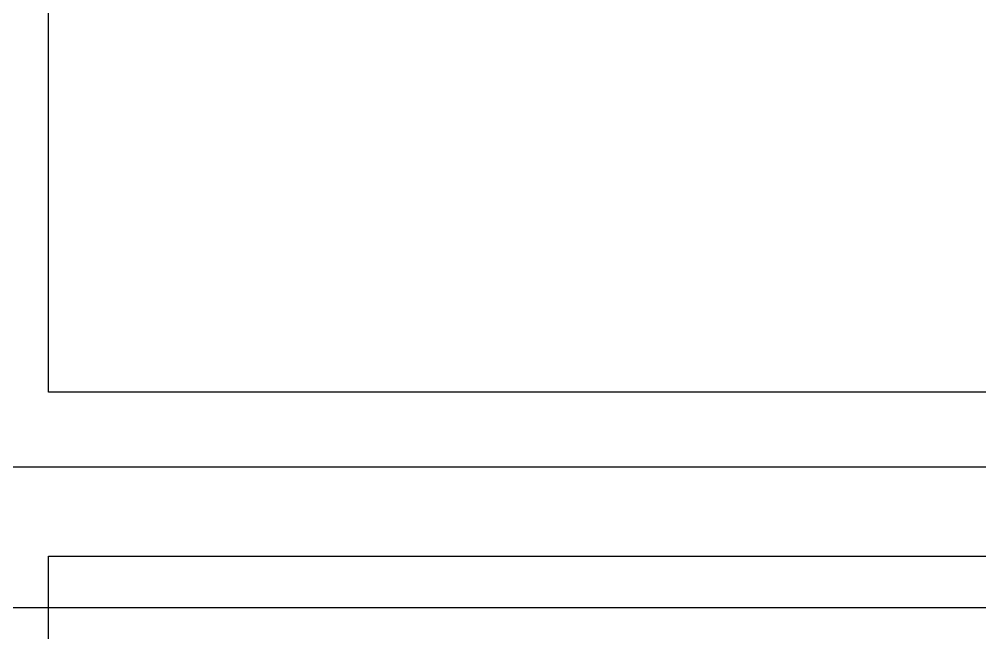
# Model space of a CAD drawing. Header units: millimetres. Extents: x 40 to 499, y -93 to 187.
# Drawn here: x 177.388 to 179.146, y 2.846 to 3.97 of the extents above; entities that cross this region are included whole.
import ezdxf

# ---------------------------------------------------------------- set-up
doc = ezdxf.new("R2010")
doc.units = ezdxf.units.MM
doc.header["$MEASUREMENT"] = 0
doc.layers.add('DI-Detalhes', color=1, linetype='Continuous', lineweight=30)
doc.layers.add('PROIEZIONI_finissime', color=251, linetype='Continuous')

msp = doc.modelspace()

# ---------------------------------------------------------------- linework, layer by layer
msp.add_circle((169.9457, 37.0375), 130.1832)
at = {"layer": 'DI-Detalhes', "color": 6}
for points in [[(176.8138, 10.803), (184.2711, 10.803), (184.2711, 3.1499), (176.8138, 3.1499), (176.8138, 10.803)], [(176.535, 2.8929), (184.536, 2.8929), (184.536, -3.9327), (176.535, -3.9327), (176.535, 2.8929)]]:
    msp.add_lwpolyline(points, dxfattribs=at)
at = {"layer": 'PROIEZIONI_finissime'}
for points in [[(184.0417, 2.7726), (184.0417, 3.5011), (183.7417, 3.5011), (183.7417, 3.2869), (180.7416, 3.2869), (180.7417, 3.4386), (180.4416, 3.4386), (180.4416, 3.2869), (177.442, 3.2869), (177.4417, 5.4869), (180.4416, 5.4869), (180.4416, 5.0386), (180.7417, 5.0387), (180.7426, 5.8459), (180.4416, 5.8459), (180.4416, 5.6869), (177.4417, 5.6865), (177.4414, 7.8869), (180.4416, 7.8869), (180.4416, 7.4459), (180.7415, 7.4459), (180.7414, 8.2459)], [(177.4417, 0.7869), (177.442, 2.9869), (180.4416, 2.9869), (180.4416, 2.8351)]]:
    msp.add_lwpolyline(points, dxfattribs=at)

doc.saveas('drawing.dxf')
